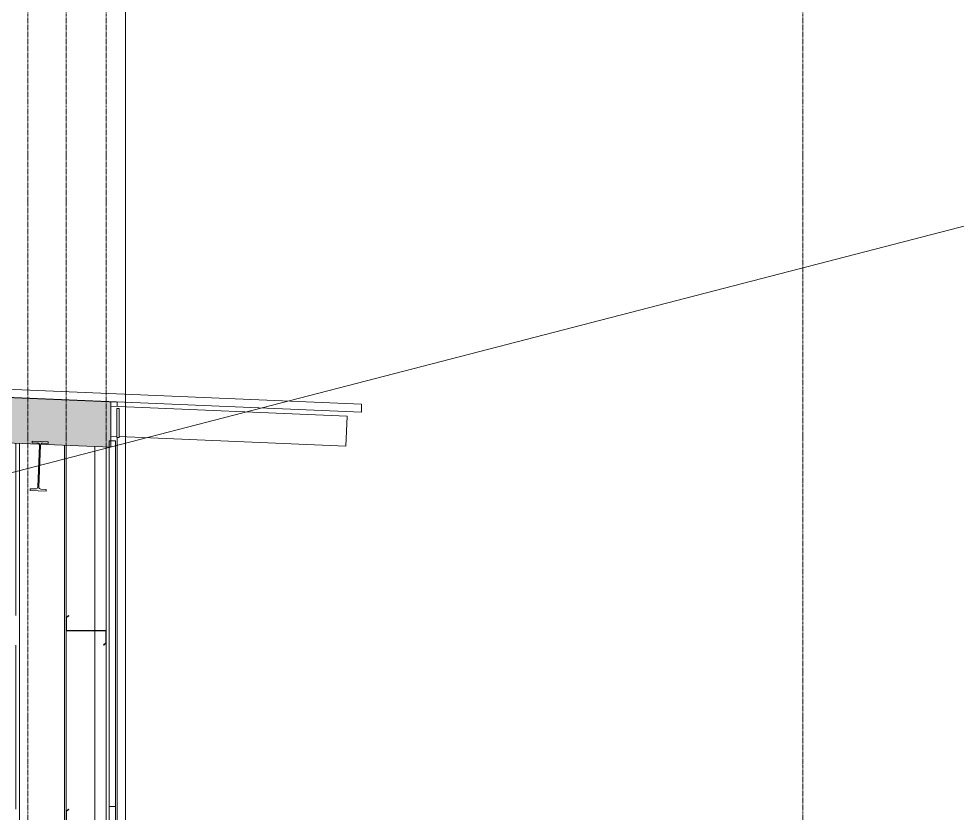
# Model space of a CAD drawing. Header units: inches. Extents: x -23565 to -43, y -324 to 853.
# Drawn here: x -11249.7 to -11016, y 244 to 441.9 of the extents above; entities that cross this region are included whole.
import ezdxf

# ---------------------------------------------------------------- set-up
doc = ezdxf.new("R2010")
doc.units = ezdxf.units.IN
doc.header["$MEASUREMENT"] = 0
doc.linetypes.add('Grid Line 1_2_', pattern=[0.875, 0.5, -0.125, 0.125, -0.125])
for name, color, linetype, lineweight in [('A-ANNO-IDEN', 131, 'Continuous', 9), ('A-CLNG', 13, 'Continuous', 13), ('A-CLNG-PATT', 13, 'Continuous', 25), ('A-GLAZ-CWMG', 51, 'Continuous', 13), ('A-ROOF', 132, 'Continuous', 13), ('A-WALL', 113, 'Continuous', 13), ('A-WALL-PATT', 111, 'Continuous', 25), ('G-ANNO-SYMB', 111, 'Continuous', 9), ('I-WALL', 2, 'Continuous', 13), ('S-BEAM', 12, 'Continuous', 13), ('S-COLS', 52, 'Continuous', 13), ('S-GRID', 1, 'Continuous', 9)]:
    doc.layers.add(name, color=color, linetype=linetype, lineweight=lineweight)
pattern_1 = [(45, (22063.858, 65.275), (-19.007, 19.007), []), (45, (22063.858, 94.075), (-19.007, 19.007), [])]

# ---------------------------------------------------------------- blocks, each defined once
blk = doc.blocks.new('Rectangular Mullion - Profile_Polycarbonate_Upper and left-1767694-Building Section - North_South looking East _ Lounge')
at = {"layer": 'A-GLAZ-CWMG', "color": 8, "lineweight": 9}
for p, q in [((22372.3, 345.37), (22372.3, 346.49)), ((22372.3, 241.3), (22372.3, 337.63)), ((22369.55, 335.26), (22369.55, 289.36)), ((22369.55, 286.42), (22369.55, 241.3)), ((22369.55, 237.31), (22369.55, 196.3)), ((22372.3, 196.3), (22372.3, 237.31)), ((22372.3, 175.13), (22372.3, 192.31)), ((22372.3, 100.3), (22372.3, 148.41)), ((22369.55, 144.87), (22369.55, 100.3)), ((22369.55, 96.32), (22369.55, 51.55)), ((22372.3, 51.55), (22372.3, 96.32)), ((22369.55, 47.57), (22369.55, 0)), ((22372.3, 0), (22372.3, 47.57))]:
    blk.add_line(p, q, dxfattribs=at)
blk = doc.blocks.new('W-Wide Flange - W12X22-1533120-Building Section - North_South looking East _ Lounge')
at = {"layer": 'S-BEAM', "color": 7}
for p, q in [((22351.1, 336.74), (22351.08, 336.32)), ((22355.13, 336.58), (22351.1, 336.74)), ((22355.11, 336.15), (22355.13, 336.58)), ((22351.08, 336.32), (22352.45, 336.26)), ((22352.94, 335.73), (22352.51, 325.31)), ((22352.77, 325.3), (22353.2, 335.72)), ((22353.74, 336.21), (22355.11, 336.15)), ((22350.61, 324.88), (22350.59, 324.45)), ((22351.98, 324.82), (22350.61, 324.88)), ((22350.59, 324.45), (22354.61, 324.29)), ((22354.63, 324.71), (22353.26, 324.77)), ((22354.61, 324.29), (22354.63, 324.71))]:
    blk.add_line(p, q, dxfattribs=at)
for centre, start, end in [((22352.43, 335.75), 357.6141, 87.6141), ((22353.72, 335.7), 87.6141, 177.6141), ((22352, 325.33), 267.6141, 357.6141), ((22353.28, 325.28), 177.6141, 267.6141)]:
    blk.add_arc(centre, 0.513, start, end, dxfattribs=at)
blk = doc.blocks.new('Girt_Z - 10_D-V100-Building Section - North_South looking East _ Lounge')
at = {"layer": 'S-BEAM', "lineweight": 9}
h = blk.add_hatch(dxfattribs=at)
h.set_pattern_fill('FP_41', color=8, style=0, pattern_type=2)
h.set_pattern_definition(pattern_1)
h.paths.add_polyline_path([(22368.98, 237.69), (22369.55, 238.17), (22369.55, 241.11), (22369.44, 241.11), (22369.44, 238.22), (22368.91, 237.77)], flags=0)
h.paths.add_polyline_path([(22359.55, 241.19), (22369.37, 241.19), (22369.37, 241.3), (22359.74, 241.3)], flags=0)
h.paths.add_polyline_path([(22359.55, 241.19), (22359.66, 241.37), (22359.66, 244.51), (22360.2, 244.96), (22360.13, 245.04), (22359.55, 244.56), (22359.55, 242.52)], flags=0)
at = {"layer": 'S-BEAM', "color": 7}
for p, q in [((22360.13, 245.04), (22359.55, 244.56)), ((22359.55, 244.56), (22359.55, 241.19)), ((22359.66, 244.51), (22360.2, 244.96)), ((22359.66, 241.37), (22359.66, 244.51)), ((22360.2, 244.96), (22360.13, 245.04)), ((22359.55, 241.19), (22369.37, 241.19)), ((22369.37, 241.3), (22359.74, 241.3)), ((22369.44, 241.11), (22369.44, 238.22)), ((22369.55, 238.17), (22369.55, 241.11)), ((22369.44, 238.22), (22368.91, 237.77)), ((22368.91, 237.77), (22368.98, 237.69)), ((22368.98, 237.69), (22369.55, 238.17))]:
    blk.add_line(p, q, dxfattribs=at)
for centre, radius, start, end in [((22359.74, 241.38), 0.0782, 183.0424, 270), ((22369.37, 241.11), 0.187, 360, 90), ((22369.37, 241.11), 0.0782, 2.1227, 90)]:
    blk.add_arc(centre, radius, start, end, dxfattribs=at)
blk = doc.blocks.new('Girt_Z - 10_D-1241717-Building Section - North_South looking East _ Lounge')
at = {"layer": 'S-BEAM', "lineweight": 9}
h = blk.add_hatch(dxfattribs=at)
h.set_pattern_fill('FP_41', color=8, style=0, pattern_type=2)
h.set_pattern_definition(pattern_1)
h.paths.add_polyline_path([(22368.98, 285.94), (22369.55, 286.42), (22369.55, 289.36), (22369.44, 289.36), (22369.44, 286.47), (22368.91, 286.02)], flags=0)
h.paths.add_polyline_path([(22359.55, 289.44), (22369.37, 289.44), (22369.37, 289.55), (22359.74, 289.55)], flags=0)
h.paths.add_polyline_path([(22359.55, 289.44), (22359.66, 289.62), (22359.66, 292.76), (22360.2, 293.21), (22360.13, 293.29), (22359.55, 292.81), (22359.55, 291.35)], flags=0)
at = {"layer": 'S-BEAM', "color": 7}
for p, q in [((22360.13, 293.29), (22359.55, 292.81)), ((22359.55, 292.81), (22359.55, 289.44)), ((22359.66, 292.76), (22360.2, 293.21)), ((22359.66, 289.62), (22359.66, 292.76)), ((22360.2, 293.21), (22360.13, 293.29)), ((22359.55, 289.44), (22369.37, 289.44)), ((22369.37, 289.55), (22359.74, 289.55)), ((22369.44, 289.36), (22369.44, 286.47)), ((22369.55, 286.42), (22369.55, 289.36)), ((22369.44, 286.47), (22368.91, 286.02)), ((22368.91, 286.02), (22368.98, 285.94)), ((22368.98, 285.94), (22369.55, 286.42))]:
    blk.add_line(p, q, dxfattribs=at)
for centre, radius, start, end in [((22359.74, 289.63), 0.0782, 183.0424, 270), ((22369.37, 289.36), 0.187, 360, 90), ((22369.37, 289.36), 0.0782, 2.1227, 90)]:
    blk.add_arc(centre, radius, start, end, dxfattribs=at)
blk = doc.blocks.new('Dimension Lumber - 5_5 x 7_5 Glulam-1730092-Building Section - North_South looking East _ Lounge')
at = {"layer": 'S-BEAM', "color": 8, "lineweight": 9}
for p, q in [((22370.68, 345.44), (22429.52, 342.98)), ((22429.52, 342.98), (22429.21, 335.49)), ((22370.68, 337.93), (22372.18, 337.87)), ((22372.8, 337.84), (22429.21, 335.49))]:
    blk.add_line(p, q, dxfattribs=at)

msp = doc.modelspace()

# ---------------------------------------------------------------- hatches: boundary and pattern name
at = {"layer": 'A-CLNG-PATT', "lineweight": 9}
h = msp.add_hatch(dxfattribs=at)
h.set_pattern_fill('FP_39', color=8, style=0, pattern_type=2)
h.set_pattern_definition([(161.57, (22064.818, 66.235), (-7.6802237, -0.0009796), [0, -54.643, 6.067, 0]), (18.43, (22062.898, 66.235), (-7.6802237, 0.0009796), [0, -54.643, 6.067, 0]), (108.43, (22064.818, 66.235), (3.8382953, -19.20136532), [18.211, -42.499]), (71.57, (22062.898, 66.235), (3.8382953, 19.20136532), [18.211, -42.499])])
h.paths.add_polyline_path([(-11226.83135, 335.21711), (-11226.83135, 346.47687), (-12462.45635, 397.96125), (-12462.45635, 386.70148), (-11241.4077, 335.82446)], flags=0)
at = {"layer": 'A-WALL-PATT', "lineweight": 9}
h = msp.add_hatch(dxfattribs=at)
h.set_pattern_fill('FP_43', color=8, style=0, pattern_type=2)
h.set_pattern_definition([(90, (22233.678, 0), (-19.685, 1e-15), [])])
h.paths.add_polyline_path([(-11361.08135, 2.75), (-11249.95635, 2.75), (-11249.95635, 47.6976), (-11361.08135, 47.6976)], flags=0)
h.paths.add_polyline_path([(-11237.95635, 2.75), (-11227.95635, 2.75), (-11227.95635, 47.57168), (-11237.95635, 47.57168), (-11237.95635, 37.45175)], flags=0)
h.paths.add_polyline_path([(-11227.95635, 51.55469), (-11227.95635, 96.32031), (-11237.95635, 96.32031), (-11237.95635, 51.55469)], flags=0)
h.paths.add_polyline_path([(-11249.95635, 55.0524), (-11249.95635, 96.3226), (-11361.08135, 96.3226), (-11361.08135, 55.0524), (-11260.77458, 55.0524)], flags=0)
h.paths.add_polyline_path([(-11227.95635, 100.30332), (-11227.95635, 144.875), (-11228.06572, 144.8709), (-11228.06572, 146.5), (-11237.84697, 146.5), (-11237.84697, 144.87213), (-11237.95635, 144.79688), (-11237.95635, 100.30332)], flags=0)
h.paths.add_polyline_path([(-11338.24208, 103.6774), (-11249.95635, 103.6774), (-11249.95635, 141.18978), (-11361.08135, 141.18978), (-11361.08135, 103.6774)], flags=0)
h.paths.add_polyline_path([(-11228.14385, 144.6875), (-11237.76887, 144.6875), (-11237.76887, 144.79688), (-11228.14379, 144.79688)], flags=0)
h.paths.add_polyline_path([(-11260.77458, 148.54459), (-11249.95635, 148.54459), (-11249.95635, 189.43978), (-11361.08135, 189.43978), (-11361.08135, 148.54459), (-11338.24208, 148.54459)], flags=0)
h.paths.add_polyline_path([(-11227.95635, 196.29688), (-11227.95635, 237.31387), (-11237.95635, 237.31387), (-11237.95629, 196.3125), (-11237.38176, 196.79459), (-11237.31145, 196.7108), (-11237.80475, 196.29688), (-11237.31145, 196.29688)], flags=0)
h.paths.add_polyline_path([(-11338.24208, 196.79459), (-11249.95635, 196.79459), (-11249.95635, 237.68978), (-11361.08135, 237.68978), (-11361.08135, 196.79459)], flags=0)
h.paths.add_polyline_path([(-11231.72427, 241.29688), (-11227.95635, 241.29688), (-11227.95635, 286.42188), (-11228.53088, 285.93978), (-11228.60119, 286.02357), (-11228.06572, 286.47288), (-11228.06572, 289.36224), (-11227.95635, 289.4375), (-11227.95635, 335.26398), (-11237.95635, 335.68065), (-11237.95635, 292.8125), (-11237.38181, 293.29459), (-11237.31151, 293.2108), (-11237.84697, 292.7615), (-11237.89112, 289.54688), (-11237.95635, 289.36224), (-11237.95635, 244.5625), (-11237.38181, 245.04459), (-11237.31151, 244.9608), (-11237.84697, 244.5115), (-11237.7689, 241.29688)], flags=0)
h.paths.add_polyline_path([(-11260.77458, 245.04459), (-11249.95635, 245.04459), (-11249.95635, 285.93978), (-11361.08135, 285.93978), (-11361.08135, 245.04459), (-11338.24208, 245.04459)], flags=0)
h.paths.add_polyline_path([(-11228.14382, 289.4375), (-11237.84697, 289.50132), (-11237.7689, 289.54688), (-11228.14385, 289.54688)], flags=0)
h.paths.add_polyline_path([(-11260.77458, 293.29459), (-11249.95635, 293.29459), (-11249.95635, 336.18065), (-11361.08135, 340.81086), (-11361.08135, 293.29459), (-11338.24208, 293.29459)], flags=0)
h.paths.add_polyline_path([(-11226.32452, 345.41507), (-11225.26885, 346.42767), (-11226.83135, 346.47687), (-11226.83135, 345.43619)], flags=0)

# ---------------------------------------------------------------- linework, layer by layer
at = {"layer": 'A-ANNO-IDEN', "color": 153}
msp.add_line((-11302.45985, 315.65695), (-10533.58034, 514.76417), dxfattribs=at)
at = {"layer": 'A-CLNG', "color": 7}
for p, q in [((-11226.83135, 346.47687), (-12462.45635, 397.96125)), ((-12210.01885, 376.18326), (-11226.83135, 335.21711)), ((-11226.83135, 335.21711), (-11226.83135, 346.47687))]:
    msp.add_line(p, q, dxfattribs=at)
at = {"layer": 'A-ROOF', "color": 7}
for p, q in [((-11164.4139, 345.95634), (-12477.05617, 400.64976)), ((-12477.05617, 398.64803), (-11164.4139, 343.9546)), ((-11164.4139, 343.9546), (-11164.4139, 345.95634))]:
    msp.add_line(p, q, dxfattribs=at)
at = {"layer": 'A-WALL', "color": 8, "lineweight": 9}
msp.add_line((-11225.26885, 346.42767), (-11363.76885, 352.1985), dxfattribs=at)
at = {"layer": 'A-WALL', "color": 7}
for p, q in [((-11227.20635, 336.77876), (-11227.20635, 193.40403)), ((-11225.63155, 336.77876), (-11227.20635, 336.77876)), ((-11225.63155, 193.40403), (-11225.63155, 336.77876))]:
    msp.add_line(p, q, dxfattribs=at)
at = {"layer": 'A-WALL', "color": 10, "lineweight": 9}
msp.add_line((-11225.63155, 245.67538), (-11227.20635, 245.67538), dxfattribs=at)
at = {"layer": 'G-ANNO-SYMB'}
msp.add_line((-11223.15219, 545.15708), (-11223.15219, -79.66081), dxfattribs=at)
at = {"layer": 'I-WALL', "color": 7}
for p, q in [((-11225.33035, 344.875), (-11225.33035, 337.625)), ((-11224.70535, 344.875), (-11225.33035, 344.875)), ((-11224.70535, 337.625), (-11224.70535, 344.875)), ((-11225.33035, 337.625), (-11224.70535, 337.625))]:
    msp.add_line(p, q, dxfattribs=at)
at = {"layer": 'S-COLS', "color": 8, "lineweight": 9}
for p, q in [((-11249.52275, 336.16258), (-11249.52275, 0)), ((-11238.38994, 194.5), (-11238.38994, 335.69872)), ((-11237.95635, 335.68065), (-11237.95635, 292.8125)), ((-11237.95635, 289.4375), (-11237.95635, 244.5625))]:
    msp.add_line(p, q, dxfattribs=at)
at = {"layer": 'S-GRID', "linetype": 'Grid Line 1_2_'}
for p, q in [((-11247.45635, -273.16081), (-11247.45635, 738.65708)), ((-11237.95635, -273.16081), (-11237.95635, 738.65708)), ((-11237.95635, -273.16081), (-11237.95635, 738.65708)), ((-11227.95635, -273.16081), (-11227.95635, 738.65708)), ((-11054.45635, -273.16081), (-11054.45635, 738.65708)), ((-11054.45635, -273.16081), (-11054.45635, 738.65708))]:
    msp.add_line(p, q, dxfattribs=at)

# ---------------------------------------------------------------- block references
at = {"layer": 'A-GLAZ-CWMG', "color": 8, "lineweight": 9}
msp.add_blockref('Rectangular Mullion - Profile_Polycarbonate_Upper and left-1767694-Building Section - North_South looking East _ Lounge', (-33597.50916, 0), dxfattribs=at)
at = {"layer": 'S-BEAM', "color": 8, "lineweight": 9}
for name in ['Dimension Lumber - 5_5 x 7_5 Glulam-1730092-Building Section - North_South looking East _ Lounge', 'W-Wide Flange - W12X22-1533120-Building Section - North_South looking East _ Lounge', 'Girt_Z - 10_D-1241717-Building Section - North_South looking East _ Lounge', 'Girt_Z - 10_D-V100-Building Section - North_South looking East _ Lounge']:
    msp.add_blockref(name, (-33597.50916, 0), dxfattribs=at)

doc.saveas('drawing.dxf')
